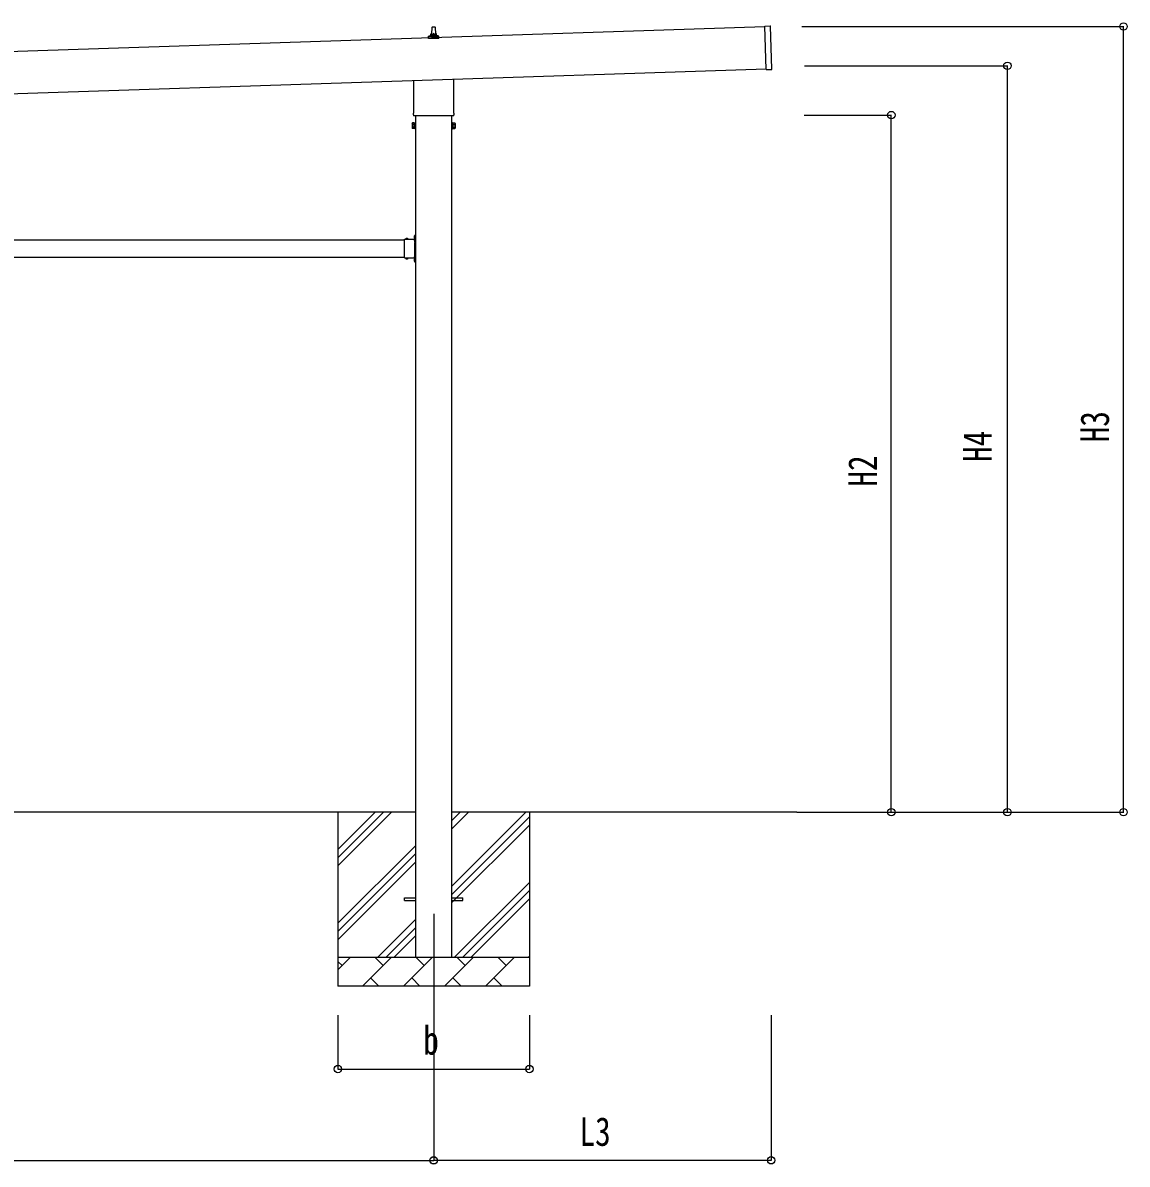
# Model space of a CAD drawing. Units: millimetres, scale not verified. Extents: x -12615 to 12615, y -8910 to 8910.
# Drawn here: x -1960 to 1846, y -3953 to -19 of the extents above; entities that cross this region are included whole.
import ezdxf
from ezdxf.enums import TextEntityAlignment as Align

# ---------------------------------------------------------------- set-up
doc = ezdxf.new("R2010")
doc.units = ezdxf.units.MM
doc.header["$LTSCALE"] = 40
for name, color, linetype in [('0-4_YKK_12', 2, 'Continuous'), ('0-5_YKK_13', 4, 'Continuous'), ('0-6_YKK_A1', 4, 'Continuous'), ('0-7_YKK_D', 6, 'Continuous')]:
    doc.layers.add(name, color=color, linetype=linetype)
doc.styles.add('ＭＳ ゴシック', font='')
doc.styles.get('ＭＳ ゴシック').set_extended_font_data('MS Gothic')

msp = doc.modelspace()

# ---------------------------------------------------------------- linework, layer by layer
at = {"layer": '0-4_YKK_12'}
msp.add_line((-543.94, -3090), (-543.94, -3590), dxfattribs=at)
at = {"layer": '0-5_YKK_13'}
for p, q in [((-549.94, -57.41), (-549.21, -33.88)), ((-548.21, -32.91), (-539.67, -32.91)), ((-538.67, -33.88), (-537.94, -57.41)), ((596.83, -29.97), (615.82, -29.34)), ((601.83, -179.89), (596.83, -29.97)), ((621.78, -178.22), (616.85, -30.3)), ((-562.19, -72.91), (-562.19, -65.19)), ((-525.69, -72.91), (-562.19, -72.91)), ((-561.81, -64.41), (-526.07, -64.41)), ((-561.43, -64.22), (-554.7, -62.59)), ((-554.32, -62.41), (-533.56, -62.41)), ((-553.94, -61.62), (-553.94, -57.41)), ((-552.94, -57.41), (-534.94, -57.41)), ((-533.94, -61.62), (-533.94, -57.41)), ((-526.45, -64.22), (-533.18, -62.59)), ((-525.69, -72.91), (-525.69, -65.19)), ((601.83, -179.89), (620.82, -179.25)), ((-612.24, -326.89), (-612.24, -217.32)), ((-475.64, -212.77), (-475.64, -326.89)), ((-613.94, -335.67), (-613.94, -330.17)), ((-476, -339.17), (-611.88, -339.17)), ((-473.94, -330.17), (-473.94, -335.67)), ((-617.94, -365.17), (-617.18, -363.85)), ((-617.94, -365.17), (-617.94, -382.17)), ((-617.94, -382.17), (-617.18, -383.48)), ((-610.94, -368.76), (-617.18, -368.76)), ((-610.94, -378.57), (-617.18, -378.57)), ((-610.94, -383.48), (-617.18, -383.48)), ((-608.44, -382.87), (-610.94, -382.87)), ((-479.44, -382.87), (-476.94, -382.87)), ((-476.94, -368.76), (-470.7, -368.76)), ((-476.94, -378.57), (-470.7, -378.57)), ((-476.94, -383.48), (-470.7, -383.48)), ((-469.94, -365.17), (-470.7, -363.85)), ((-469.94, -382.17), (-470.7, -383.48)), ((-469.94, -365.17), (-469.94, -382.17)), ((-644.44, -775.29), (-644.44, -764.9)), ((-644.44, -764.9), (-608.04, -764.9)), ((-644.44, -817.29), (-644.44, -776.71)), ((-641.18, -764.04), (-641.18, -764.2)), ((-640.48, -764.9), (-632.41, -764.9)), ((-637.57, -764.9), (-638.89, -762.24)), ((-635.32, -764.9), (-633.99, -762.24)), ((-631.71, -764.04), (-631.71, -764.2)), ((-612.14, -757), (-606.44, -757)), ((-608.44, -766.5), (-611.44, -766.5)), ((-608.04, -755.87), (-610.7, -754.55)), ((-608.04, -758.13), (-610.7, -759.45)), ((-608.9, -752.26), (-608.74, -752.26)), ((-608.9, -761.73), (-608.74, -761.73)), ((-608.44, -775.29), (-608.44, -768.5)), ((-608.44, -817.29), (-608.44, -776.71)), ((-608.04, -749.5), (-606.44, -749.5)), ((-608.04, -766.46), (-608.04, -749.5)), ((-608.04, -752.97), (-608.04, -761.04)), ((-606.44, -754), (-608.04, -754)), ((-608.04, -755), (-606.44, -755)), ((-608.04, -759), (-606.44, -759)), ((-606.44, -760), (-608.04, -760)), ((-644.44, -829.1), (-644.44, -818.71)), ((-608.44, -825.5), (-608.44, -818.71)), ((-644.44, -829.1), (-608.04, -829.1)), ((-641.18, -829.96), (-641.18, -829.8)), ((-640.48, -829.1), (-632.41, -829.1)), ((-637.57, -829.1), (-638.89, -831.76)), ((-635.32, -829.1), (-633.99, -831.76)), ((-631.71, -829.96), (-631.71, -829.8)), ((-611.44, -827.5), (-608.44, -827.5)), ((-608.04, -835.87), (-610.7, -834.55)), ((-608.04, -838.13), (-610.7, -839.45)), ((-608.9, -832.27), (-608.74, -832.27)), ((-608.9, -841.74), (-608.74, -841.74)), ((-608.04, -844.5), (-608.04, -827.54)), ((-608.04, -832.96), (-608.04, -841.03)), ((-608.04, -835), (-606.44, -835)), ((-608.04, -839), (-606.44, -839)), ((-608.04, -844.5), (-606.44, -844.5)), ((-643.94, -3035.5), (-606.44, -3035.5)), ((-643.94, -3044.5), (-643.94, -3035.5)), ((-643.94, -3044.5), (-606.44, -3044.5)), ((-481.44, -3035.5), (-443.94, -3035.5)), ((-481.44, -3044.5), (-443.94, -3044.5)), ((-443.94, -3044.5), (-443.94, -3035.5))]:
    msp.add_line(p, q, dxfattribs=at)
for points in [[(-610.94, -383.48), (-610.94, -363.85), (-617.18, -363.85)], [(-610.94, -382.87), (-610.94, -364.47), (-608.44, -364.47)], [(-476.94, -382.87), (-476.94, -364.47), (-479.44, -364.47)], [(-476.94, -383.48), (-476.94, -363.85), (-470.7, -363.85)], [(-608.44, -768.5), (-611.44, -768.5), (-611.44, -764.9)], [(-606.44, -764.5), (-606.44, -758.5), (-606.44, -755.5), (-606.44, -749.5)], [(-608.44, -825.5), (-611.44, -825.5), (-611.44, -829.1)], [(-606.44, -844.5), (-606.44, -838.5), (-606.44, -835.5), (-606.44, -829.5)]]:
    msp.add_lwpolyline(points, dxfattribs=at)
for points in [[(-608.44, -384.17), (-608.44, -363.17), (-606.44, -363.17), (-606.44, -384.17)], [(-479.44, -384.17), (-479.44, -363.17), (-481.44, -363.17), (-481.44, -384.17)]]:
    msp.add_lwpolyline(points, close=True, dxfattribs=at)
for centre, radius, start, end in [((-548.21, -33.91), 1, 90, 178.60509), ((-539.67, -33.91), 1, 1.39491, 90), ((615.85, -30.34), 1, 1.90915, 91.90915), ((-561.19, -65.19), 1, 103.62699, 180), ((-554.94, -61.62), 1, 283.62699, 0), ((-549.86, -58.04), 4.13, 90, 171.17633), ((-552.94, -58.41), 1, 90, 180), ((-540.61, -57.41), 4.83, 133.60282, 180), ((-547.27, -57.41), 4.83, 0, 46.39718), ((-538.03, -58.04), 4.13, 8.82367, 90), ((-534.94, -58.41), 1, 0, 90), ((-532.94, -61.62), 1, 180, 256.37301), ((-526.69, -65.19), 1, 0, 76.37301), ((620.78, -178.25), 1, 271.90915, 1.90915), ((-609.94, -330.17), 4, 125.09963, 180), ((-609.94, -335.67), 4, 180, 194.47751), ((-609.94, -335.67), 4, 194.47751, 241.04498), ((-477.94, -335.67), 4, 298.95502, 345.52249), ((-477.94, -330.17), 4, 0, 54.90037), ((-477.94, -335.67), 4, 345.52249, 0), ((-613.6, -366.31), 4.34, 145.61575, 214.38425), ((-613.6, -381.03), 4.34, 145.61575, 214.38425), ((-601.7, -373.67), 16.24, 162.41205, 197.58795), ((-474.29, -366.31), 4.34, 325.61575, 34.38425), ((-486.18, -373.67), 16.24, 342.41205, 17.58795), ((-474.29, -381.03), 4.34, 325.61575, 34.38425), ((-645.14, -776), 1, 314.427, 45.573), ((-640.48, -764.2), 0.7, 180, 270), ((-640.31, -764.04), 0.862, 129.12355, 180), ((-636.44, -768.8), 7, 90, 129.12355), ((-636.44, -768.8), 7, 50.87645, 90), ((-632.41, -764.2), 0.7, 270, 0), ((-632.57, -764.04), 0.862, 0, 50.87645), ((-604.14, -757), 7, 140.87645, 180), ((-604.14, -757), 7, 180, 219.12355), ((-608.9, -753.13), 0.862, 90, 140.87645), ((-608.9, -760.87), 0.862, 219.12355, 270), ((-608.74, -752.97), 0.7, 0, 90), ((-608.74, -761.04), 0.7, 270, 0), ((-607.74, -776), 1, 134.427, 225.573), ((-608.44, -764.5), 2, 270, 0), ((-645.14, -818), 1, 314.427, 45.573), ((-607.74, -818), 1, 134.427, 225.573), ((-640.48, -829.8), 0.7, 90, 180), ((-640.31, -829.96), 0.862, 180, 230.87645), ((-636.44, -825.2), 7, 230.87645, 270), ((-636.44, -825.2), 7, 270, 309.12355), ((-632.41, -829.8), 0.7, 0, 90), ((-632.57, -829.96), 0.862, 309.12355, 0), ((-604.14, -837), 7, 140.87645, 180), ((-604.14, -837), 7, 180, 219.12355), ((-608.9, -833.13), 0.862, 90, 140.87645), ((-608.9, -840.87), 0.862, 219.12355, 270), ((-608.74, -832.96), 0.7, 0, 90), ((-608.74, -841.03), 0.7, 270, 0), ((-608.44, -829.5), 2, 0, 90)]:
    msp.add_arc(centre, radius, start, end, dxfattribs=at)
at = {"layer": '0-6_YKK_A1'}
for p, q in [((596.9, -31.97), (-4795.17, -211.67)), ((-4790.34, -356.59), (601.73, -176.86)), ((-606.44, -339.17), (-606.44, -3240)), ((-481.44, -3240), (-481.44, -339.17)), ((-3543.44, -767), (-644.44, -767)), ((-3543.44, -827), (-644.44, -827)), ((-611.44, -827), (-606.94, -827)), ((-606.44, -2740), (-3581.44, -2740)), ((-873.94, -2740), (-873.94, -3340)), ((-873.94, -2925.05), (-688.89, -2740)), ((-873.94, -2896.77), (-717.17, -2740)), ((-873.94, -2868.48), (-745.46, -2740)), ((706.94, -2740), (-481.44, -2740)), ((-481.44, -2995.1), (-226.34, -2740)), ((-481.44, -2797.11), (-424.33, -2740)), ((-481.44, -2768.82), (-452.62, -2740)), ((-213.94, -2740), (-213.94, -3340)), ((-481.44, -3023.38), (-213.94, -2755.88)), ((-481.44, -3051.67), (-213.94, -2784.17)), ((-873.94, -3123.04), (-606.44, -2855.54)), ((-873.94, -3151.32), (-606.44, -2883.82)), ((-873.94, -3179.61), (-606.44, -2912.11)), ((-471.78, -3240), (-213.94, -2982.16)), ((-443.5, -3240), (-213.94, -3010.44)), ((-415.21, -3240), (-213.94, -3038.73)), ((-736.34, -3240), (-606.44, -3110.1)), ((-708.06, -3240), (-606.44, -3138.38)), ((-679.77, -3240), (-606.44, -3166.67)), ((-873.94, -3240), (-213.94, -3240)), ((-873.94, -3282.89), (-831.05, -3240)), ((-859.6, -3268.55), (-873.94, -3254.21)), ((-789.63, -3340), (-689.63, -3240)), ((-718.18, -3268.55), (-746.73, -3240)), ((-648.2, -3340), (-548.2, -3240)), ((-576.76, -3268.55), (-605.31, -3240)), ((-506.78, -3340), (-406.78, -3240)), ((-435.34, -3268.55), (-463.89, -3240)), ((-365.36, -3340), (-265.36, -3240)), ((-293.92, -3268.55), (-322.47, -3240)), ((-217.22, -3240), (-213.94, -3236.72)), ((-213.94, -3340), (-873.94, -3340)), ((-761.07, -3311.45), (-732.52, -3340)), ((-619.65, -3311.45), (-591.1, -3340)), ((-478.23, -3311.45), (-449.68, -3340)), ((-336.81, -3311.45), (-308.26, -3340))]:
    msp.add_line(p, q, dxfattribs=at)
msp.add_lwpolyline([(-611.44, -767), (-606.94, -767), (-606.94, -827)], dxfattribs=at)
at = {"layer": '0-7_YKK_D'}
for p, q in [((724.36, -31.42), (1834.09, -31.42)), ((1833.09, -2740), (1833.09, -31.42)), ((734.09, -166.67), (1434.09, -166.67)), ((1433.09, -2740), (1433.09, -166.67)), ((733.09, -336.67), (1034.09, -336.67)), ((1033.09, -2740), (1033.09, -336.67)), ((707.94, -2740), (1434.09, -2740)), ((733.09, -2740), (1034.09, -2740)), ((733.09, -2740), (1834.09, -2740)), ((-873.94, -3440), (-873.94, -3626.37)), ((-543.94, -3440), (-543.94, -3941.6)), ((-543.94, -3440), (-543.94, -3941)), ((-213.94, -3440), (-213.94, -3626.37)), ((619.21, -3440), (619.21, -3941)), ((-873.94, -3625.37), (-213.94, -3625.37)), ((-3643.94, -3940.6), (-543.94, -3940.6)), ((-543.94, -3940), (619.21, -3940))]:
    msp.add_line(p, q, dxfattribs=at)
for centre in [(1833.09, -31.42), (1433.09, -166.67), (1033.09, -336.67), (1033.09, -2740), (1433.09, -2740), (1833.09, -2740), (-873.94, -3625.37), (-213.94, -3625.37), (-543.94, -3940), (-543.94, -3940.6), (619.21, -3940)]:
    msp.add_circle(centre, 12.75, dxfattribs=at)

# ---------------------------------------------------------------- texts
at = {"layer": '0-7_YKK_D', "style": 'ＭＳ ゴシック', "width": 0.8}
for s, p in [('H3', (1813.09, -1464.91)), ('H4', (1409.09, -1532.53)), ('H2', (1013.09, -1617.53))]:
    msp.add_text(s, height=98.97, rotation=90, dxfattribs=at).set_placement(p, align=Align.BOTTOM_LEFT)
for s, p in [('b', (-579.94, -3605.37)), ('L3', (-41.57, -3920))]:
    msp.add_text(s, height=98.97, dxfattribs=at).set_placement(p, align=Align.BOTTOM_LEFT)

doc.saveas('drawing.dxf')
